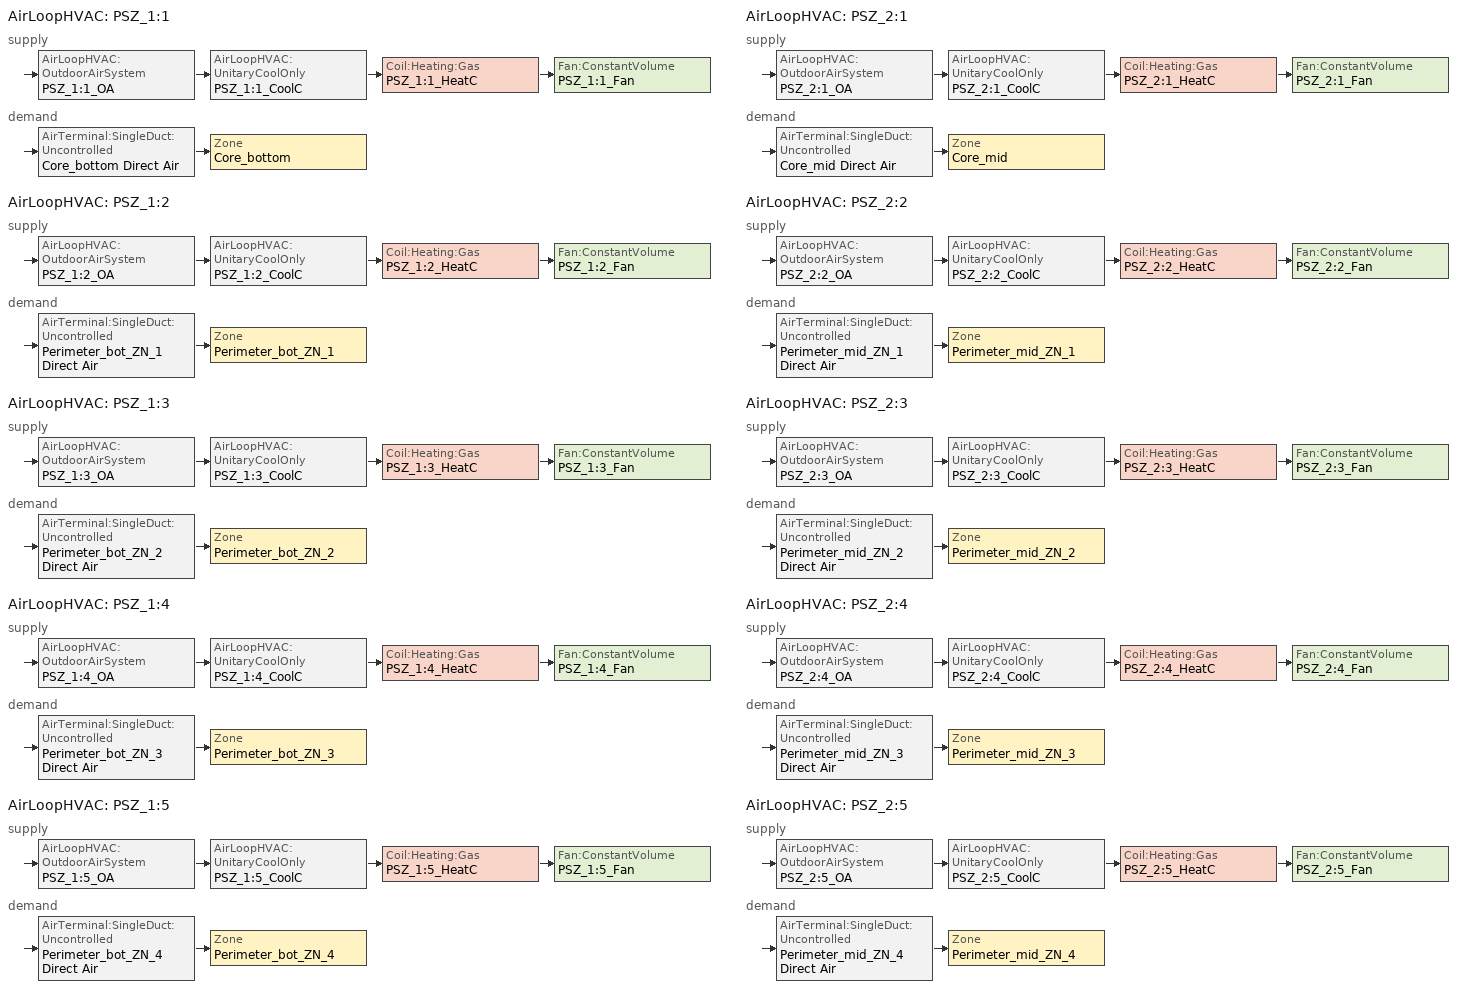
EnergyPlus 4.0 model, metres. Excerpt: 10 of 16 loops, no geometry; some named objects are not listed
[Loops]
AirLoopHVAC 'PSZ_1:1'
 supply: AirLoopHVAC:OutdoorAirSystem 'PSZ_1:1_OA' > AirLoopHVAC:UnitaryCoolOnly 'PSZ_1:1_CoolC' > Coil:Heating:Gas 'PSZ_1:1_HeatC' > Fan:ConstantVolume 'PSZ_1:1_Fan'
 demand: AirTerminal:SingleDuct:Uncontrolled 'Core_bottom Direct Air' > Zone 'Core_bottom'
AirLoopHVAC 'PSZ_1:2'
 supply: AirLoopHVAC:OutdoorAirSystem 'PSZ_1:2_OA' > AirLoopHVAC:UnitaryCoolOnly 'PSZ_1:2_CoolC' > Coil:Heating:Gas 'PSZ_1:2_HeatC' > Fan:ConstantVolume 'PSZ_1:2_Fan'
 demand: AirTerminal:SingleDuct:Uncontrolled 'Perimeter_bot_ZN_1 Direct Air' > Zone 'Perimeter_bot_ZN_1'
AirLoopHVAC 'PSZ_1:3'
 supply: AirLoopHVAC:OutdoorAirSystem 'PSZ_1:3_OA' > AirLoopHVAC:UnitaryCoolOnly 'PSZ_1:3_CoolC' > Coil:Heating:Gas 'PSZ_1:3_HeatC' > Fan:ConstantVolume 'PSZ_1:3_Fan'
 demand: AirTerminal:SingleDuct:Uncontrolled 'Perimeter_bot_ZN_2 Direct Air' > Zone 'Perimeter_bot_ZN_2'
AirLoopHVAC 'PSZ_1:4'
 supply: AirLoopHVAC:OutdoorAirSystem 'PSZ_1:4_OA' > AirLoopHVAC:UnitaryCoolOnly 'PSZ_1:4_CoolC' > Coil:Heating:Gas 'PSZ_1:4_HeatC' > Fan:ConstantVolume 'PSZ_1:4_Fan'
 demand: AirTerminal:SingleDuct:Uncontrolled 'Perimeter_bot_ZN_3 Direct Air' > Zone 'Perimeter_bot_ZN_3'
AirLoopHVAC 'PSZ_1:5'
 supply: AirLoopHVAC:OutdoorAirSystem 'PSZ_1:5_OA' > AirLoopHVAC:UnitaryCoolOnly 'PSZ_1:5_CoolC' > Coil:Heating:Gas 'PSZ_1:5_HeatC' > Fan:ConstantVolume 'PSZ_1:5_Fan'
 demand: AirTerminal:SingleDuct:Uncontrolled 'Perimeter_bot_ZN_4 Direct Air' > Zone 'Perimeter_bot_ZN_4'
AirLoopHVAC 'PSZ_2:1'
 supply: AirLoopHVAC:OutdoorAirSystem 'PSZ_2:1_OA' > AirLoopHVAC:UnitaryCoolOnly 'PSZ_2:1_CoolC' > Coil:Heating:Gas 'PSZ_2:1_HeatC' > Fan:ConstantVolume 'PSZ_2:1_Fan'
 demand: AirTerminal:SingleDuct:Uncontrolled 'Core_mid Direct Air' > Zone 'Core_mid'
AirLoopHVAC 'PSZ_2:2'
 supply: AirLoopHVAC:OutdoorAirSystem 'PSZ_2:2_OA' > AirLoopHVAC:UnitaryCoolOnly 'PSZ_2:2_CoolC' > Coil:Heating:Gas 'PSZ_2:2_HeatC' > Fan:ConstantVolume 'PSZ_2:2_Fan'
 demand: AirTerminal:SingleDuct:Uncontrolled 'Perimeter_mid_ZN_1 Direct Air' > Zone 'Perimeter_mid_ZN_1'
AirLoopHVAC 'PSZ_2:3'
 supply: AirLoopHVAC:OutdoorAirSystem 'PSZ_2:3_OA' > AirLoopHVAC:UnitaryCoolOnly 'PSZ_2:3_CoolC' > Coil:Heating:Gas 'PSZ_2:3_HeatC' > Fan:ConstantVolume 'PSZ_2:3_Fan'
 demand: AirTerminal:SingleDuct:Uncontrolled 'Perimeter_mid_ZN_2 Direct Air' > Zone 'Perimeter_mid_ZN_2'
AirLoopHVAC 'PSZ_2:4'
 supply: AirLoopHVAC:OutdoorAirSystem 'PSZ_2:4_OA' > AirLoopHVAC:UnitaryCoolOnly 'PSZ_2:4_CoolC' > Coil:Heating:Gas 'PSZ_2:4_HeatC' > Fan:ConstantVolume 'PSZ_2:4_Fan'
 demand: AirTerminal:SingleDuct:Uncontrolled 'Perimeter_mid_ZN_3 Direct Air' > Zone 'Perimeter_mid_ZN_3'
AirLoopHVAC 'PSZ_2:5'
 supply: AirLoopHVAC:OutdoorAirSystem 'PSZ_2:5_OA' > AirLoopHVAC:UnitaryCoolOnly 'PSZ_2:5_CoolC' > Coil:Heating:Gas 'PSZ_2:5_HeatC' > Fan:ConstantVolume 'PSZ_2:5_Fan'
 demand: AirTerminal:SingleDuct:Uncontrolled 'Perimeter_mid_ZN_4 Direct Air' > Zone 'Perimeter_mid_ZN_4'
[Fan:ConstantVolume] Availablility Schedule=HVACOperationSchd; Maximum Flow Rate {m3/s}=AUTOSIZE; Motor In Airstream Fraction=1
Name | Fan Efficiency | Pressure Rise {Pa} | Motor Efficiency
PSZ_1:1_Fan; PSZ_2:1_Fan | 0.58175 | 1109.648 | 0.895
PSZ_1:2_Fan; PSZ_1:3_Fan; PSZ_1:4_Fan; PSZ_2:2_Fan; PSZ_2:3_Fan; PSZ_2:4_Fan | 0.546 | 622 | 0.84
PSZ_1:5_Fan; PSZ_2:5_Fan | 0.56875 | 622 | 0.875
[Coil:Heating:Gas] Availablility Schedule=ALWAYS_ON; Gas Burner Efficiency=0.78; Nominal Capacity {W}=AUTOSIZE
PSZ_1:1_HeatC; PSZ_1:2_HeatC; PSZ_1:3_HeatC; PSZ_1:4_HeatC; PSZ_1:5_HeatC; PSZ_2:1_HeatC; PSZ_2:2_HeatC; PSZ_2:3_HeatC; PSZ_2:4_HeatC; PSZ_2:5_HeatC
[Coil:Cooling:DX:SingleSpeed] Availablility Schedule=ALWAYS_ON; Rated Total Cooling Capacity {W}=AUTOSIZE; Rated Sensible Heat Ratio=AUTOSIZE; Rated Air Flow Rate {m3/s}=AUTOSIZE; Total Cooling Capacity Function of Temperature Curve=CoolCStandard10Ton_CapFT; Total Cooling Capacity Function of Flow Fraction Curve Name)=CoolCStandard10Ton_CapFF; Energy Input Ratio Function of Temperature Curve=CoolCStandard10Ton_EIRFT; Energy Input Ratio Function of Flow Fraction Curve=CoolCStandard10Ton_EIRFFF; Part Load Fraction Correlation Curve=CoolCStandard10Ton_PLR
Name | Rated COP
PSZ_1:1_CoolC DXCoil | 3.53864
PSZ_1:2_CoolC DXCoil | 3.40385
PSZ_1:3_CoolC DXCoil | 3.57561
PSZ_1:4_CoolC DXCoil | 3.40798
PSZ_1:5_CoolC DXCoil | 3.5491
PSZ_2:1_CoolC DXCoil | 3.61109
PSZ_2:2_CoolC DXCoil | 3.43619
PSZ_2:3_CoolC DXCoil | 3.59104
PSZ_2:4_CoolC DXCoil | 3.44392
PSZ_2:5_CoolC DXCoil | 3.55713
[AirTerminal:SingleDuct:Uncontrolled] Availability Schedule=ALWAYS_ON; Maximum Air Flow Rate {m3/s}=AUTOSIZE
Core_bottom Direct Air; Core_mid Direct Air; Perimeter_bot_ZN_1 Direct Air; Perimeter_bot_ZN_2 Direct Air; Perimeter_bot_ZN_3 Direct Air; Perimeter_bot_ZN_4 Direct Air; Perimeter_mid_ZN_1 Direct Air; Perimeter_mid_ZN_2 Direct Air; Perimeter_mid_ZN_3 Direct Air; Perimeter_mid_ZN_4 Direct Air
[Zone equipment]
Core_bottom: Core_bottom Direct Air
Core_mid: Core_mid Direct Air
Perimeter_bot_ZN_1: Perimeter_bot_ZN_1 Direct Air
Perimeter_bot_ZN_2: Perimeter_bot_ZN_2 Direct Air
Perimeter_bot_ZN_3: Perimeter_bot_ZN_3 Direct Air
Perimeter_bot_ZN_4: Perimeter_bot_ZN_4 Direct Air
Perimeter_mid_ZN_1: Perimeter_mid_ZN_1 Direct Air
Perimeter_mid_ZN_2: Perimeter_mid_ZN_2 Direct Air
Perimeter_mid_ZN_3: Perimeter_mid_ZN_3 Direct Air
Perimeter_mid_ZN_4: Perimeter_mid_ZN_4 Direct Air
[Sizing:Zone] Zone Cooling Design Supply Air Temperature {C}=12.8; Zone Heating Design Supply Air Temperature {C}=40; Zone Cooling Design Supply Air Humidity Ratio {kg-H20/kg-air}=0.0085; Zone Heating Design Supply Air Humidity Ratio {kg-H20/kg-air}=0.008; Outdoor Air Method=Flow/Person; Outside Air Flow per Person {(m3/s)/person}=0.01; Cooling Design Air Flow Method {Flow/Zone | DesignDay | DesignDayWithLimit}=DesignDay; Heating Design Air Flow Method {Flow/Zone | DesignDay}=DesignDay
Core_bottom; Core_mid; Perimeter_bot_ZN_1; Perimeter_bot_ZN_2; Perimeter_bot_ZN_3; Perimeter_bot_ZN_4; Perimeter_mid_ZN_1; Perimeter_mid_ZN_2; Perimeter_mid_ZN_3; Perimeter_mid_ZN_4
[ZoneControl:Thermostat] Control Type Schedule=Dual Zone Control Type Sched; Control 1=MdOff DualSPSched
Name | Zone
Core_bottom Thermostat | Core_bottom
Core_mid Thermostat | Core_mid
Perimeter_bot_ZN_1 Thermostat | Perimeter_bot_ZN_1
Perimeter_bot_ZN_2 Thermostat | Perimeter_bot_ZN_2
Perimeter_bot_ZN_3 Thermostat | Perimeter_bot_ZN_3
Perimeter_bot_ZN_4 Thermostat | Perimeter_bot_ZN_4
Perimeter_mid_ZN_1 Thermostat | Perimeter_mid_ZN_1
Perimeter_mid_ZN_2 Thermostat | Perimeter_mid_ZN_2
Perimeter_mid_ZN_3 Thermostat | Perimeter_mid_ZN_3
Perimeter_mid_ZN_4 Thermostat | Perimeter_mid_ZN_4
[ThermostatSetpoint:DualSetpoint]
MdOff DualSPSched: Heating Setpoint Temperature Schedule=HTGSETP_SCH; Cooling Setpoint Temperature Schedule=CLGSETP_SCH
[SetpointManager:SingleZone:Reheat] Control Variable=Temperature; Minimum Supply Air Temperature C=10; Maximum Supply Air Temperature C=50
Name | Control Zone | Setpoint Node or NodeList
SupAirTemp MngrCore_bottom | Core_bottom | PSZ_1:1 Supply Equipment Outlet Node
SupAirTemp MngrCore_mid | Core_mid | PSZ_2:1 Supply Equipment Outlet Node
SupAirTemp MngrPerimeter_bot_ZN_1 | Perimeter_bot_ZN_1 | PSZ_1:2 Supply Equipment Outlet Node
SupAirTemp MngrPerimeter_bot_ZN_2 | Perimeter_bot_ZN_2 | PSZ_1:3 Supply Equipment Outlet Node
SupAirTemp MngrPerimeter_bot_ZN_3 | Perimeter_bot_ZN_3 | PSZ_1:4 Supply Equipment Outlet Node
SupAirTemp MngrPerimeter_bot_ZN_4 | Perimeter_bot_ZN_4 | PSZ_1:5 Supply Equipment Outlet Node
SupAirTemp MngrPerimeter_mid_ZN_1 | Perimeter_mid_ZN_1 | PSZ_2:2 Supply Equipment Outlet Node
SupAirTemp MngrPerimeter_mid_ZN_2 | Perimeter_mid_ZN_2 | PSZ_2:3 Supply Equipment Outlet Node
SupAirTemp MngrPerimeter_mid_ZN_3 | Perimeter_mid_ZN_3 | PSZ_2:4 Supply Equipment Outlet Node
SupAirTemp MngrPerimeter_mid_ZN_4 | Perimeter_mid_ZN_4 | PSZ_2:5 Supply Equipment Outlet Node
[Sizing:System] Type Of Load To Size On=Sensible; Design Outdoor Air Flow Rate {m3/s}=AUTOSIZE; Minimum System Air Flow Ratio=1; Preheat Design Temperature {C}=7; Preheat Design Humidity Ratio {kg-H2O/kg-air}=0.008; Precool Design Temperature {C}=12.8; Precool Design Humidity Ratio {kg-H2O/kg-air}=0.008; Central Cooling Design Supply Air Temperature {C}=12.8; Central Heating Design Supply Air Temperature {C}=40; Sizing Option {Coincident | NonCoincident}=NonCoincident; 100% Outdoor Air in Cooling {Yes | No}=No; 100% Outdoor Air in Heating {Yes | No}=No; Central Cooling Design Supply Air Humidity Ratio {kg-H2O/kg-air}=0.0085; Central Heating Design Supply Air Humidity Ratio {kg-H2O/kg-air}=0.008; Cooling Design Air Flow Method=DesignDay; Heating Design Air Flow Method=DesignDay
PSZ_1:1; PSZ_1:2; PSZ_1:3; PSZ_1:4; PSZ_1:5; PSZ_2:1; PSZ_2:2; PSZ_2:3; PSZ_2:4; PSZ_2:5
[Controller:OutdoorAir] Minimum Outdoor Air Flow Rate {m3/s}=AUTOSIZE; Maximum Outdoor Air Flow Rate {m3/s}=AUTOSIZE; Economizer Control Type=NoEconomizer; Economizer Control Action Type=ModulateFlow; Economizer Maximum Limit Dry-Bulb Temperature {C}=28; Economizer Maximum Limit Enthalpy {J/kg}=64000; Economizer Minimum Limit Dry-Bulb Temperature {C}=-100; Lockout Type=NoLockout; Minimum Limit Type=FixedMinimum; Minimum Outdoor Air Schedule=MinOA_MotorizedDamper_Sched
PSZ_1:1_OA_Controller; PSZ_1:2_OA_Controller; PSZ_1:3_OA_Controller; PSZ_1:4_OA_Controller; PSZ_1:5_OA_Controller; PSZ_2:1_OA_Controller; PSZ_2:2_OA_Controller; PSZ_2:3_OA_Controller; PSZ_2:4_OA_Controller; PSZ_2:5_OA_Controller
[AirLoopHVAC] Design Supply Air Flow Rate {m3/s}=AUTOSIZE
PSZ_1:1; PSZ_1:2; PSZ_1:3; PSZ_1:4; PSZ_1:5; PSZ_2:1; PSZ_2:2; PSZ_2:3; PSZ_2:4; PSZ_2:5
[AirLoopHVAC:UnitaryCoolOnly] Availablility Schedule=ALWAYS_ON
Name | Cooling Coil
PSZ_1:1_CoolC | PSZ_1:1_CoolC DXCoil
PSZ_1:2_CoolC | PSZ_1:2_CoolC DXCoil
PSZ_1:3_CoolC | PSZ_1:3_CoolC DXCoil
PSZ_1:4_CoolC | PSZ_1:4_CoolC DXCoil
PSZ_1:5_CoolC | PSZ_1:5_CoolC DXCoil
PSZ_2:1_CoolC | PSZ_2:1_CoolC DXCoil
PSZ_2:2_CoolC | PSZ_2:2_CoolC DXCoil
PSZ_2:3_CoolC | PSZ_2:3_CoolC DXCoil
PSZ_2:4_CoolC | PSZ_2:4_CoolC DXCoil
PSZ_2:5_CoolC | PSZ_2:5_CoolC DXCoil
[SetpointManager:MixedAir]
Name | Control Variable {Temperature} | Control Variable | Setpoint Node or NodeList
PSZ_1:1_CoolC SAT Manager; PSZ_1:2_CoolC SAT Manager; PSZ_1:3_CoolC SAT Manager; PSZ_1:4_CoolC SAT Manager; PSZ_1:5_CoolC SAT Manager; PSZ_2:1_CoolC SAT Manager; PSZ_2:2_CoolC SAT Manager; PSZ_2:3_CoolC SAT Manager; PSZ_2:4_CoolC SAT Manager; PSZ_2:5_CoolC SAT Manager | Temperature
PSZ_1:1_HeatC MixedAir Manager |  | Temperature | PSZ_1:1_HeatC-PSZ_1:1_FanNode
PSZ_1:1_OAMixed Air Temp Manager |  | Temperature | PSZ_1:1_OA-PSZ_1:1_CoolCNode
PSZ_1:2_HeatC MixedAir Manager |  | Temperature | PSZ_1:2_HeatC-PSZ_1:2_FanNode
PSZ_1:2_OAMixed Air Temp Manager |  | Temperature | PSZ_1:2_OA-PSZ_1:2_CoolCNode
PSZ_1:3_HeatC MixedAir Manager |  | Temperature | PSZ_1:3_HeatC-PSZ_1:3_FanNode
PSZ_1:3_OAMixed Air Temp Manager |  | Temperature | PSZ_1:3_OA-PSZ_1:3_CoolCNode
PSZ_1:4_HeatC MixedAir Manager |  | Temperature | PSZ_1:4_HeatC-PSZ_1:4_FanNode
PSZ_1:4_OAMixed Air Temp Manager |  | Temperature | PSZ_1:4_OA-PSZ_1:4_CoolCNode
PSZ_1:5_HeatC MixedAir Manager |  | Temperature | PSZ_1:5_HeatC-PSZ_1:5_FanNode
PSZ_1:5_OAMixed Air Temp Manager |  | Temperature | PSZ_1:5_OA-PSZ_1:5_CoolCNode
PSZ_2:1_HeatC MixedAir Manager |  | Temperature | PSZ_2:1_HeatC-PSZ_2:1_FanNode
PSZ_2:1_OAMixed Air Temp Manager |  | Temperature | PSZ_2:1_OA-PSZ_2:1_CoolCNode
PSZ_2:2_HeatC MixedAir Manager |  | Temperature | PSZ_2:2_HeatC-PSZ_2:2_FanNode
PSZ_2:2_OAMixed Air Temp Manager |  | Temperature | PSZ_2:2_OA-PSZ_2:2_CoolCNode
PSZ_2:3_HeatC MixedAir Manager |  | Temperature | PSZ_2:3_HeatC-PSZ_2:3_FanNode
PSZ_2:3_OAMixed Air Temp Manager |  | Temperature | PSZ_2:3_OA-PSZ_2:3_CoolCNode
PSZ_2:4_HeatC MixedAir Manager |  | Temperature | PSZ_2:4_HeatC-PSZ_2:4_FanNode
PSZ_2:4_OAMixed Air Temp Manager |  | Temperature | PSZ_2:4_OA-PSZ_2:4_CoolCNode
PSZ_2:5_HeatC MixedAir Manager |  | Temperature | PSZ_2:5_HeatC-PSZ_2:5_FanNode
PSZ_2:5_OAMixed Air Temp Manager |  | Temperature | PSZ_2:5_OA-PSZ_2:5_CoolCNode
[UtilityCost:Charge:Simple]
Name | Charge Variable | Tariff | Source Variable | Season | Category Variable | Cost per Unit Value or Variable
 | SummerFuelEnergyCharge | ReliantEnergy_PTB-MGS_MiscGeneral | totalEnergy | Summer | EnergyCharges | 0.0823
 | WinterFuelEnergyCharge | ReliantEnergy_PTB-MGS_MiscGeneral | totalEnergy | Winter | EnergyCharges | 0.0485
 | TaxofEightPtTwoFivePercent | ReliantEnergy_PTB-MGS_MiscGeneral | SubTotal | Annual | Taxes | 0.0825
 | MonthlyRateGasCharge | TX_EIAMonthlyRateGas | totalEnergy | Annual | EnergyCharges | TX_MonthlyGasRates
 | TaxofEightPtTwoFivePercent | TX_EIAMonthlyRateGas | SubTotal | Annual | Taxes | 0.0825
[UtilityCost:Charge:Block]
Name | Charge Variable | Tariff | Source Variable | Season | Category Variable | Block Size Multiplier Value or Variable | Block Size 1 Value or Variable | Block 1 Cost per Unit Value or Variable | Block Size 2 Value or Variable | Block 2 Cost per Unit Value or Variable | Block Size 3 Value or Variable | Block 3 Cost per Unit Value or Variable
 | SummerBaseEnergycharge | ReliantEnergy_PTB-LGS_LargeGeneral | TotalEnergy | Summer | EnergyCharges | TotalDemand | 295 | 0.0249 | remaining | 0.0048
 | AnnualDemandCharge | ReliantEnergy_PTB-LGS_LargeGeneral | TotalDemand | Annual | DemandCharges |  | 400 | 0 | remaining | 6.14
 | SummerBaseEnergycharge | ReliantEnergy_PTB-MGS_MiscGeneral | TotalEnergy | Summer | EnergyCharges | TotalDemand | 125 | 0.0521 | 170 | 0.0317 | remaining | 0.0055
 | SummerBaseEnergycharge | ReliantEnergy_PTB-MGS_MiscGeneral | TotalEnergy | Summer | EnergyCharges | TotalDemand | 125 | 0.0504 | 170 | 0.0317 | remaining | 0.0055
 | AnnualDemandCharge | ReliantEnergy_PTB-MGS_MiscGeneral | TotalDemand | Annual | DemandCharges | TotalDemand | 10 | 0 | remaining | 3.04
[UtilityCost:Qualify] Variable=TotalDemand; Threshold Value or Variable=400; Season=Annual; Threshold Test=Count
Name | Tariff | Qualify Type | Number of Months
MinDemand400kw | ReliantEnergy_PTB-LGS_LargeGeneral | Minimum | 12
MaxDemand400kw | ReliantEnergy_PTB-MGS_MiscGeneral | Maximum | 1
[UtilityCost:Variable]
TX_MonthlyGasRates: Tariff=TX_EIAMonthlyRateGas; January Value=7.87; February Value=7.73; March Value=7.41; April Value=7.86; May Value=8.05; June Value=8.75; July Value=8.21; August Value=8.34; September Value=8.04; October Value=7.65; November Value=8.24; December Value=7.99
[Schedule:Compact]
ALWAYS_ON: Through: 12/31, For: AllDays, Until: 24:00, 1
CLGSETP_SCH: Through: 12/31, For: Weekdays SummerDesignDay, Until: 06:00, 30, Until: 22:00, 24, Until: 24:00, 30, For: Saturday, Until: 06:00, 30, Until: 18:00, 24, Until: 24:00, 30, For WinterDesignDay, Until: 24:00, 30, For: Sunday Holidays AllOtherDays, Until: 24:00, 30
Dual Zone Control Type Sched: Through: 12/31, For: AllDays, Until: 24:00, 4
HTGSETP_SCH: Through: 12/31, For: Weekdays, Until: 05:00, 15.6, Until: 19:00, 21, Until: 24:00, 15.6, For SummerDesignDay, Until: 24:00, 15.6, For: Saturday, Until: 06:00, 15.6, Until: 17:00, 21, Until: 24:00, 15.6, For: WinterDesignDay, Until: 24:00, 21, For: Sunday Holidays AllOtherDays, Until: 24:00, 15.6
HVACOperationSchd; MinOA_MotorizedDamper_Sched: Through: 12/31, For: Weekdays SummerDesignDay, Until: 06:00, 0, Until: 22:00, 1, Until: 24:00, 0, For: Saturday WinterDesignDay, Until: 06:00, 0, Until: 18:00, 1, Until: 24:00, 0, For: Sunday Holidays AllOtherDays, Until: 24:00, 0
[Curve:Biquadratic] Minimum Value of x=17; Maximum Value of x=22; Minimum Value of y=13; Maximum Value of y=46
Name | Coefficient1 Constant | Coefficient2 x | Coefficient3 x**2 | Coefficient4 y | Coefficient5 y**2 | Coefficient6 x*y
CoolCStandard10Ton_CapFT | 0.42415 | 0.04426 | -0.00042 | 0.00333 | -0.00008 | -0.00021
CoolCStandard10Ton_EIRFT | 1.23649 | -0.02431 | 0.00057 | -0.01434 | 0.00063 | -0.00038
[Curve:Quadratic]
Name | Coefficient1 Constant | Coefficient2 x | Coefficient3 x**2 | Minimum Value of x | Maximum Value of x
CoolCStandard10Ton_CapFF | 0.77136 | 0.34053 | -0.11088 | 0.75918 | 1.13877
CoolCStandard10Ton_EIRFFF | 1.2055 | -0.32953 | 0.12308 | 0.75918 | 1.13877
CoolCStandard10Ton_PLR | 0.771 | 0.229 | 0 | 0 | 1
